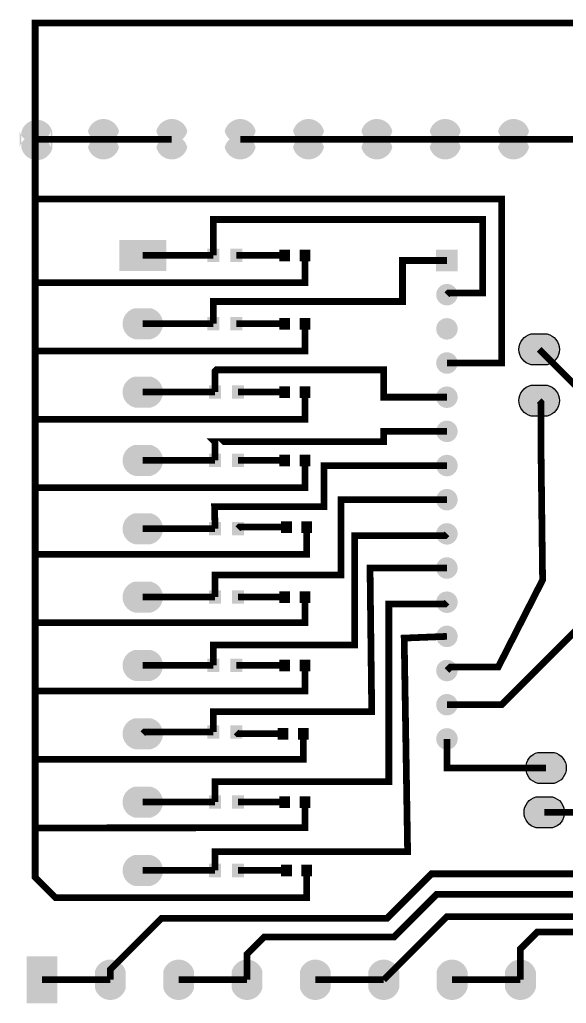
# Model space of a CAD drawing. Header units: inches. Extents: x 461.18 to 465.44, y 369.68 to 372.58.
# Drawn here: x 461.178 to 462.777, y 369.699 to 372.578 of the extents above; entities that cross this region are included whole.
import ezdxf

# ---------------------------------------------------------------- set-up
doc = ezdxf.new("R2010")
doc.units = ezdxf.units.IN
doc.header["$MEASUREMENT"] = 0
doc.layers.add('Multi-Layer', color=7, linetype='Continuous', true_color=0xc0c0c0)
doc.layers.add('TopLayer', color=1, linetype='Continuous', true_color=0xff0000)

# ---------------------------------------------------------------- blocks, each defined once
blk = doc.blocks.new('PCB_parno_2_2024-04-19 (1)')
at = {"layer": 'Multi-Layer'}
for points in [[(12.7125054458053, 30.20439201549403, -0.7853981633974483), (10.4125054458053, 30.20439201549403), (10.4125054458053, 31.40426501524007, -0.7853981633974483), (12.7125054458053, 31.40426501524007)], [(17.66003302006598, 30.26112522225037, -0.7853981633974483), (15.36003302006597, 30.26112522225037), (15.36003302006597, 31.46099822199642, -0.7853981633974483), (17.66003302006598, 31.46099822199642)], [(22.74004318008647, 30.26112522225037, -0.7853981633974483), (20.44004318008647, 30.26112522225037), (20.44004318008647, 31.46099822199642, -0.7853981633974483), (22.74004318008647, 31.46099822199642)], [(27.82005334010673, 30.26112522225037, -0.7853981633974483), (25.52005334010673, 30.26112522225037), (25.52005334010673, 31.46099822199642, -0.7853981633974483), (27.82005334010673, 31.46099822199642)], [(32.900063500127, 30.26112522225037, -0.7853981633974483), (30.600063500127, 30.26112522225037), (30.600063500127, 31.46099822199642, -0.7853981633974483), (32.900063500127, 31.46099822199642)], [(37.98007366014726, 30.26112522225037, -0.7853981633974483), (35.68007366014726, 30.26112522225037), (35.68007366014726, 31.46099822199642, -0.7853981633974483), (37.98007366014726, 31.46099822199642)], [(43.06008382016775, 30.26112522225037, -0.7853981633974483), (40.76008382016775, 30.26112522225037), (40.76008382016775, 31.46099822199642, -0.7853981633974483), (43.06008382016775, 31.46099822199642)], [(48.14009398018803, 30.26112522225037, -0.7853981633974483), (45.84009398018802, 30.26112522225037), (45.84009398018802, 31.46099822199642, -0.7853981633974483), (48.14009398018803, 31.46099822199642)], [(12.58002286004571, 31.46099822199642, -0.7853981633974483), (10.28002286004571, 31.46099822199642), (10.28002286004571, 30.26112522225048, -0.7853981633974483), (12.58002286004571, 30.26112522225048)], [(17.66003302006598, 31.46099822199642, -0.7853981633974483), (15.36003302006598, 31.46099822199642), (15.36003302006598, 30.26112522225048, -0.7853981633974483), (17.66003302006598, 30.26112522225048)], [(22.74004318008647, 31.46099822199642, -0.7853981633974483), (20.44004318008647, 31.46099822199642), (20.44004318008647, 30.26112522225048, -0.7853981633974483), (22.74004318008647, 30.26112522225048)], [(27.82005334010673, 31.46099822199642, -0.7853981633974483), (25.52005334010673, 31.46099822199642), (25.52005334010673, 30.26112522225048, -0.7853981633974483), (27.82005334010673, 30.26112522225048)], [(32.900063500127, 31.46099822199642, -0.7853981633974483), (30.600063500127, 31.46099822199642), (30.600063500127, 30.26112522225048, -0.7853981633974483), (32.900063500127, 30.26112522225048)], [(37.98007366014726, 31.46099822199642, -0.7853981633974483), (35.68007366014727, 31.46099822199642), (35.68007366014727, 30.26112522225048, -0.7853981633974483), (37.98007366014726, 30.26112522225048)], [(43.06008382016776, 31.46099822199642, -0.7853981633974483), (40.76008382016776, 31.46099822199642), (40.76008382016776, 30.26112522225048, -0.7853981633974483), (43.06008382016776, 30.26112522225048)], [(48.14009398018803, 31.46099822199642, -0.7853981633974483), (45.84009398018803, 31.46099822199642), (45.84009398018803, 30.26112522225048, -0.7853981633974483), (48.14009398018803, 30.26112522225048)], [(17.68110236220468, 21.07505715011428), (17.68110236220468, 23.3750317500635), (21.18097536195091, 23.3750317500635), (21.18097536195091, 21.07505715011428)], [(41.23708407416825, 21.0440436880873), (41.23708407416825, 22.64404368808744), (42.83708407416816, 22.64404368808744), (42.83708407416816, 21.0440436880873)], [(41.23708407416821, 19.30403860807724, 1), (42.8370840741682, 19.30403860807724, 1)], [(18.83110236220477, 15.99503429006857, -0.7853981633974483), (18.83110236220477, 18.29503429006857), (20.03097536195082, 18.29503429006857, -0.7853981633974483), (20.03097536195082, 15.99503429006857)], [(41.23708407416821, 16.76403352806699, 1), (42.8370840741682, 16.76403352806699, 1)], [(49.49503429006882, 16.39003048006091, -0.7853981633974483), (49.49503429006882, 14.09003048006091), (48.29516129032253, 14.09003048006091, -0.7853981633974483), (48.29516129032253, 16.39003048006091)], [(41.23708407416821, 14.22402844805685, 1), (42.8370840741682, 14.22402844805685, 1)], [(18.83110236220477, 10.91502413004818, -0.7853981633974483), (18.83110236220477, 13.21502413004819), (20.03097536195082, 13.21502413004819, -0.7853981633974483), (20.03097536195082, 10.91502413004818)], [(41.23708407416821, 11.68402336804673, 1), (42.8370840741682, 11.68402336804673, 1)], [(49.49503429006883, 12.58002286004571, -0.7853981633974483), (49.49503429006883, 10.28002286004571), (48.29516129032254, 10.28002286004571, -0.7853981633974483), (48.29516129032254, 12.58002286004571)], [(41.23708407416821, 9.144018288036593, 1), (42.8370840741682, 9.144018288036593, 1)], [(18.83110236220477, 5.835013970027921, -0.7853981633974483), (18.83110236220477, 8.135013970027922), (20.03097536195082, 8.135013970027922, -0.7853981633974483), (20.03097536195082, 5.835013970027921)], [(41.23708407416821, 6.604013208026345, 1), (42.8370840741682, 6.604013208026345, 1)], [(41.23708407416821, 4.064008128016212, 1), (42.8370840741682, 4.064008128016212, 1)], [(18.83110236220477, 0.7550038100075425, -0.7853981633974483), (18.83110236220477, 3.055003810007543), (20.03097536195082, 3.055003810007543, -0.7853981633974483), (20.03097536195082, 0.7550038100075425)], [(41.23708407416821, 1.52400304800608, 1), (42.8370840741682, 1.52400304800608, 1)], [(41.23708407416821, -1.016002032004053, 1), (42.8370840741682, -1.016002032004053, 1)], [(18.83110236220477, -4.325006350012723, -0.7853981633974483), (18.83110236220477, -2.025006350012722), (20.03097536195082, -2.025006350012722, -0.7853981633974483), (20.03097536195082, -4.325006350012723)], [(41.23708407416821, -3.5560071120143, 1), (42.8370840741682, -3.5560071120143, 1)], [(41.23708407416821, -6.096012192024433, 1), (42.8370840741682, -6.096012192024433, 1)], [(18.83110236220477, -9.405016510033102, -0.7853981633974483), (18.83110236220477, -7.105016510033102), (20.03097536195082, -7.105016510033102, -0.7853981633974483), (20.03097536195082, -9.405016510033102)], [(41.23708407416821, -8.636017272034564, 1), (42.8370840741682, -8.636017272034564, 1)], [(41.23708407416821, -11.1760223520447, 1), (42.8370840741682, -11.1760223520447, 1)], [(18.83110236220477, -14.48502667005337, -0.7853981633974483), (18.83110236220477, -12.18502667005336), (20.03097536195082, -12.18502667005336, -0.7853981633974483), (20.03097536195082, -14.48502667005337)], [(41.23708407416821, -13.71602743205495, 1), (42.8370840741682, -13.71602743205495, 1)], [(50.00303530607084, -14.7250317500635, -0.7853981633974483), (50.00303530607084, -17.0250317500635), (48.80316230632455, -17.0250317500635, -0.7853981633974483), (48.80316230632455, -14.7250317500635)], [(18.83110236220477, -19.56503683007363, -0.7853981633974483), (18.83110236220477, -17.26503683007363), (20.03097536195082, -17.26503683007363, -0.7853981633974483), (20.03097536195082, -19.56503683007363)], [(49.87603505207017, -18.02703835407679, -0.7853981633974483), (49.87603505207017, -20.32703835407678), (48.67616205232388, -20.32703835407678, -0.7853981633974483), (48.67616205232388, -18.02703835407679)], [(18.83110236220477, -24.64504699009401, -0.7853981633974483), (18.83110236220477, -22.34504699009401), (20.03097536195082, -22.34504699009401, -0.7853981633974483), (20.03097536195082, -24.64504699009401)], [(13.08801117602252, -33.37299974599955), (10.78803657607318, -33.37299974599955), (10.78803657607318, -29.87312674625343), (13.08801117602252, -29.87312674625343)], [(18.168034036068, -32.22299974599957, -0.7853981633974483), (15.868034036068, -32.22299974599957), (15.868034036068, -31.02312674625352, -0.7853981633974483), (18.168034036068, -31.02312674625352)], [(23.24804419608849, -32.22299974599957, -0.7853981633974483), (20.9480441960885, -32.22299974599957), (20.9480441960885, -31.02312674625352, -0.7853981633974483), (23.24804419608849, -31.02312674625352)], [(28.32805435610876, -32.22299974599957, -0.7853981633974483), (26.02805435610876, -32.22299974599957), (26.02805435610876, -31.02312674625352, -0.7853981633974483), (28.32805435610876, -31.02312674625352)], [(33.40806451612902, -32.22299974599957, -0.7853981633974483), (31.10806451612902, -32.22299974599957), (31.10806451612902, -31.02312674625352, -0.7853981633974483), (33.40806451612902, -31.02312674625352)], [(38.48807467614929, -32.22299974599957, -0.7853981633974483), (36.18807467614928, -32.22299974599957), (36.18807467614928, -31.02312674625352, -0.7853981633974483), (38.48807467614929, -31.02312674625352)], [(43.56808483616977, -32.22299974599957, -0.7853981633974483), (41.26808483616977, -32.22299974599957), (41.26808483616977, -31.02312674625352, -0.7853981633974483), (43.56808483616977, -31.02312674625352)], [(48.64809499619004, -32.22299974599957, -0.7853981633974483), (46.34809499619004, -32.22299974599957), (46.34809499619004, -31.02312674625352, -0.7853981633974483), (48.64809499619004, -31.02312674625352)]]:
    blk.add_hatch(color=256, dxfattribs=at).paths.add_polyline_path(points)
at = {"layer": 'TopLayer'}
for points in [[(25.12692405384792, 22.72504445008883), (25.12692405384792, 21.72504445008894), (24.22700025400059, 21.72504445008894), (24.22700025400059, 22.72504445008883)], [(26.82692405384796, 22.72504445008883), (26.82692405384796, 21.72504445008894), (25.92700025400041, 21.72504445008894), (25.92700025400041, 22.72504445008883)], [(30.38404876809773, 21.79304038608075), (30.38404876809773, 22.65704851409703), (29.57757175514348, 22.65704851409703), (29.57757175514348, 21.79304038608075)], [(31.08407416814839, 21.79304038608075), (31.08407416814839, 22.65704851409703), (31.89055118110241, 22.65704851409703), (31.89055118110241, 21.79304038608075)], [(25.12692405384792, 17.64503429006857), (25.12692405384792, 16.64503429006857), (24.22700025400059, 16.64503429006857), (24.22700025400059, 17.64503429006857)], [(26.82692405384796, 17.64503429006857), (26.82692405384796, 16.64503429006857), (25.92700025400041, 16.64503429006857), (25.92700025400041, 17.64503429006857)], [(30.38404876809773, 16.71303022606037), (30.38404876809773, 17.57703835407665), (29.57757175514348, 17.57703835407665), (29.57757175514348, 16.71303022606037)], [(31.08407416814839, 16.71303022606037), (31.08407416814839, 17.57703835407665), (31.89055118110241, 17.57703835407665), (31.89055118110241, 16.71303022606037)], [(25.25392430784859, 12.56502413004819), (25.25392430784859, 11.5650241300483), (24.35400050800104, 11.5650241300483), (24.35400050800104, 12.56502413004819)], [(26.95392430784864, 12.56502413004819), (26.95392430784864, 11.5650241300483), (26.05400050800108, 11.5650241300483), (26.05400050800108, 12.56502413004819)], [(30.38404876809773, 11.63302006604011), (30.38404876809773, 12.49702819405639), (29.57757175514348, 12.49702819405639), (29.57757175514348, 11.63302006604011)], [(31.08407416814839, 11.63302006604011), (31.08407416814839, 12.49702819405639), (31.89055118110241, 12.49702819405639), (31.89055118110241, 11.63302006604011)], [(25.25392430784859, 7.485013970027921), (25.25392430784859, 6.485013970027921), (24.35400050800104, 6.485013970027921), (24.35400050800104, 7.485013970027921)], [(26.95392430784864, 7.485013970027921), (26.95392430784864, 6.485013970027921), (26.05400050800108, 6.485013970027921), (26.05400050800108, 7.485013970027921)], [(30.38404876809773, 6.553009906019724), (30.38404876809773, 7.417018034036118), (29.57757175514348, 7.417018034036118), (29.57757175514348, 6.553009906019724)], [(31.08407416814839, 6.553009906019724), (31.08407416814839, 7.417018034036118), (31.89055118110241, 7.417018034036118), (31.89055118110241, 6.553009906019724)], [(25.25392430784859, 2.405003810007543), (25.25392430784859, 1.405003810007657), (24.35400050800104, 1.405003810007657), (24.35400050800104, 2.405003810007543)], [(26.95392430784864, 2.405003810007543), (26.95392430784864, 1.405003810007657), (26.05400050800108, 1.405003810007657), (26.05400050800108, 2.405003810007543)], [(30.51104902209817, 1.599999999999909), (30.51104902209817, 2.464008128016303), (29.70457200914393, 2.464008128016303), (29.70457200914393, 1.599999999999909)], [(31.21107442214884, 1.599999999999909), (31.21107442214884, 2.464008128016303), (32.01755143510286, 2.464008128016303), (32.01755143510286, 1.599999999999909)], [(25.25392430784859, -2.675006350012723), (25.25392430784859, -3.675006350012723), (24.35400050800104, -3.675006350012723), (24.35400050800104, -2.675006350012723)], [(26.95392430784864, -2.675006350012723), (26.95392430784864, -3.675006350012723), (26.05400050800108, -3.675006350012723), (26.05400050800108, -2.675006350012723)], [(30.38404876809773, -3.60701041402092), (30.38404876809773, -2.743002286004526), (29.57757175514348, -2.743002286004526), (29.57757175514348, -3.60701041402092)], [(31.08407416814839, -3.60701041402092), (31.08407416814839, -2.743002286004526), (31.89055118110241, -2.743002286004526), (31.89055118110241, -3.60701041402092)], [(25.12692405384792, -7.755016510033102), (25.12692405384792, -8.755016510032988), (24.22700025400059, -8.755016510032988), (24.22700025400059, -7.755016510033102)], [(26.82692405384796, -7.755016510033102), (26.82692405384796, -8.755016510032988), (25.92700025400041, -8.755016510032988), (25.92700025400041, -7.755016510033102)], [(30.38404876809773, -8.687020574041185), (30.38404876809773, -7.823012446024903), (29.57757175514348, -7.823012446024903), (29.57757175514348, -8.687020574041185)], [(31.08407416814839, -8.687020574041185), (31.08407416814839, -7.823012446024903), (31.89055118110241, -7.823012446024903), (31.89055118110241, -8.687020574041185)], [(25.12692405384792, -12.70802641605291), (25.12692405384792, -13.7080264160528), (24.22700025400059, -13.7080264160528), (24.22700025400059, -12.70802641605291)], [(26.82692405384796, -12.70802641605291), (26.82692405384796, -13.7080264160528), (25.92700025400041, -13.7080264160528), (25.92700025400041, -12.70802641605291)], [(30.25704851409705, -13.76703073406157), (30.25704851409705, -12.90302260604517), (29.45057150114303, -12.90302260604517), (29.45057150114303, -13.76703073406157)], [(30.95707391414772, -13.76703073406157), (30.95707391414772, -12.90302260604517), (31.76355092710196, -12.90302260604517), (31.76355092710196, -13.76703073406157)], [(25.25392430784859, -17.91503683007375), (25.25392430784859, -18.91503683007363), (24.35400050800104, -18.91503683007363), (24.35400050800104, -17.91503683007375)], [(26.95392430784864, -17.91503683007375), (26.95392430784864, -18.91503683007363), (26.05400050800108, -18.91503683007363), (26.05400050800108, -17.91503683007375)], [(30.38404876809773, -18.84704089408183), (30.38404876809773, -17.98303276606555), (29.57757175514348, -17.98303276606555), (29.57757175514348, -18.84704089408183)], [(31.08407416814839, -18.84704089408183), (31.08407416814839, -17.98303276606555), (31.89055118110241, -17.98303276606555), (31.89055118110241, -18.84704089408183)], [(25.25392430784859, -22.99504699009401), (25.25392430784859, -23.99504699009401), (24.35400050800104, -23.99504699009401), (24.35400050800104, -22.99504699009401)], [(26.95392430784864, -22.99504699009401), (26.95392430784864, -23.99504699009401), (26.05400050800108, -23.99504699009401), (26.05400050800108, -22.99504699009401)], [(30.51104902209817, -23.92705105410221), (30.51104902209817, -23.06304292608581), (29.70457200914393, -23.06304292608581), (29.70457200914393, -23.92705105410221)], [(31.21107442214884, -23.92705105410221), (31.21107442214884, -23.06304292608581), (32.01755143510286, -23.06304292608581), (32.01755143510286, -23.92705105410221)]]:
    blk.add_hatch(color=256, dxfattribs=at).paths.add_polyline_path(points)
at = {"layer": 'Multi-Layer'}
for points in [[(48.29516129032254, 14.09003048006091, -0.7853981633974483), (48.29516129032254, 16.39003048006091), (49.49503429006882, 16.39003048006091, -0.7853981633974483), (49.49503429006882, 14.09003048006091)], [(48.29516129032254, 10.28002286004571, -0.7853981633974483), (48.29516129032254, 12.58002286004571), (49.49503429006882, 12.58002286004571, -0.7853981633974483), (49.49503429006882, 10.28002286004571)], [(48.80316230632457, -17.0250317500635, -0.7853981633974483), (48.80316230632457, -14.7250317500635), (50.00303530607084, -14.7250317500635, -0.7853981633974483), (50.00303530607084, -17.0250317500635)], [(48.67616205232412, -20.32703835407679, -0.7853981633974483), (48.67616205232412, -18.02703835407679), (49.87603505207017, -18.02703835407679, -0.7853981633974483), (49.87603505207017, -20.32703835407679)]]:
    blk.add_lwpolyline(points, format="xyb", close=True, dxfattribs=at)
at = {"layer": 'TopLayer', "const_width": 0.5}
for points in [[(11.43002286004571, 30.8610617221234), (11.43002286004571, 39.49707899415796), (118.2372364744731, 39.49707899415796), (118.1102362204724, 27.66065532131063), (118.1102362204724, -25.40005080010167), (111.5062230124461, -32.00406400812801)], [(11.43002286004571, 30.8610617221234), (11.43002286004571, 30.8610617221234), (16.51003302006598, 30.8610617221234)], [(31.61442722885454, -23.49504699009401), (31.61442722885454, -25.52705105410212), (12.95402590805179, -25.52705105410212), (11.43002286004571, -24.00304800609604), (11.43002286004571, 30.8610617221234)], [(21.59004318008647, 30.8610617221234), (21.59004318008647, 30.8610617221234), (16.51003302006598, 30.8610617221234)], [(26.67005334010673, 30.8610617221234), (26.67005334010673, 30.8610617221234), (31.750063500127, 30.8610617221234)], [(31.750063500127, 30.8610617221234), (31.750063500127, 30.8610617221234), (36.83007366014726, 30.8610617221234)], [(36.83007366014726, 30.8610617221234), (36.83007366014726, 30.8610617221234), (41.91008382016776, 30.8610617221234)], [(41.91008382016776, 30.8610617221234), (41.91008382016776, 30.8610617221234), (46.99009398018803, 30.8610617221234)], [(46.99009398018803, 30.8610617221234), (46.99009398018803, 30.8610617221234), (52.07010414020829, 30.8610617221234)], [(42.03708407416821, 14.22402844805685), (46.10109220218442, 14.22402844805685), (46.10109220218442, 26.41605283210561), (11.43002286004571, 26.41605283210561)], [(24.67614935229858, 22.22504445008883), (24.67614935229858, 24.89204978409953), (44.70408940817879, 24.89204978409953), (44.70408940817879, 19.43103886207768), (42.16408432816866, 19.43103886207768), (42.03708407416821, 19.30403860807724)], [(31.48742697485409, 22.22504445008883), (31.48742697485409, 20.19304038608073), (11.43002286004571, 20.19304038608073)], [(19.43103886207768, 22.22504445008883), (19.43103886207768, 22.22504445008883), (24.6769875539751, 22.22504445008883)], [(42.03708407416821, 21.84404368808737), (38.73507747015492, 21.84404368808737), (38.73507747015492, 18.79603759207521), (24.67614935229858, 18.79603759207521), (24.67614935229858, 17.14503429006857)], [(26.37693675387345, 22.22504445008883), (26.37693675387345, 22.22504445008883), (29.9806959613918, 22.22504445008883)], [(31.48742697485409, 17.14503429006857), (31.48742697485409, 15.11303022606046), (11.43002286004571, 15.11303022606046)], [(24.6769875539751, 17.14503429006857), (24.6769875539751, 17.14503429006857), (19.43103886207768, 17.14503429006857)], [(26.37693675387345, 17.14503429006857), (26.37693675387345, 17.14503429006857), (29.9806959613918, 17.14503429006857)], [(42.03708407416821, -11.1760223520447), (46.10109220218442, -11.1760223520447), (51.81610363220739, -5.461010922021842), (51.81610363220739, 12.3190246380492), (48.89509779019568, 15.24003048006091)], [(42.03708407416821, 11.68402336804673), (37.33807467614929, 11.68402336804673), (37.33807467614929, 13.71602743205483), (24.89204978409953, 13.71602743205483), (24.80398780797555, 13.62796545593085), (24.80398780797555, 12.06502413004819)], [(31.48742697485409, 12.06502413004819), (31.48742697485409, 10.03302006604008), (11.43002286004571, 10.03302006604008)], [(24.80398780797555, 12.06502413004819), (24.80398780797555, 12.06502413004819), (19.43103886207768, 12.06502413004819)], [(26.5039370078739, 12.06502413004819), (26.5039370078739, 12.06502413004819), (29.9806959613918, 12.06502413004819)], [(42.03708407416821, -8.636017272034564), (42.29108458216911, -8.382016764033551), (45.84709169418352, -8.382016764033551), (49.14909829819658, -1.905003810007657), (49.02209804419613, 8.636017272034564), (49.02209804419613, 11.30302260604515), (48.89509779019568, 11.43002286004571)], [(42.03708407416821, 9.144018288036593), (37.33807467614929, 9.144018288036593), (37.33807467614929, 8.382016764033551), (24.76504953009908, 8.382016764033551), (24.80398780797555, 8.343078486156971), (24.80398780797555, 6.985013970027921)], [(31.48742697485409, 6.985013970027921), (31.48742697485409, 4.953009906019815), (11.43002286004571, 4.953009906019815)], [(24.80398780797555, 6.985013970027921), (24.80398780797555, 6.985013970027921), (19.43103886207768, 6.985013970027921)], [(42.03708407416821, 6.604013208026345), (32.8930657861315, 6.604013208026345), (32.8930657861315, 3.556007112014186), (24.76504953009908, 3.556007112014186), (24.80314960629903, 1.905003810007542)], [(26.5039370078739, 6.985013970027921), (26.5039370078739, 6.985013970027921), (29.9806959613918, 6.985013970027921)], [(24.80314960629903, -3.175006350012723), (24.80314960629903, -1.52400304800608), (34.16306832613668, -1.52400304800608), (34.16306832613668, 4.064008128016212), (42.03708407416821, 4.064008128016212)], [(31.61442722885454, 2.032004064008106), (31.61442722885454, 0), (11.43002286004571, 0)], [(26.5039370078739, 1.905003810007542), (26.63093726187435, 2.032004064008106), (30.10769621539225, 2.032004064008106)], [(24.80398780797555, 1.905003810007542), (24.80398780797555, 1.905003810007542), (19.43103886207768, 1.905003810007542)], [(24.67614935229858, -8.255016510033101), (24.67614935229858, -6.731013462026907), (35.17907035814073, -6.731013462026907), (35.17907035814073, 1.397002794005516), (41.91008382016776, 1.397002794005516), (42.03708407416821, 1.52400304800608)], [(47.49809499619004, -31.62306324612655), (47.49809499619004, -29.33705867411743), (48.768097536195, -28.06705613411225), (64.00812801625602, -28.06705613411225), (64.00812801625602, -5.20701041402083), (57.27711455422923, 1.52400304800608)], [(24.6769875539751, -13.2080264160528), (24.6769875539751, -11.68402336804673), (36.44907289814592, -11.68402336804673), (36.32207264414524, -1.016002032004053), (42.03708407416821, -1.016002032004053)], [(37.33807467614929, -31.62306324612655), (42.03708407416821, -26.92405384810775), (62.61112522225039, -26.92405384810775), (62.61112522225039, -6.350012700025445), (57.27711455422923, -1.016002032004053)], [(31.48742697485409, -3.175006350012723), (31.48742697485409, -5.080010160020379), (11.43002286004571, -5.080010160020379)], [(19.43103886207768, -3.175006350012723), (19.43103886207768, -3.175006350012723), (24.80398780797555, -3.175006350012723)], [(24.80314960629903, -18.41503683007363), (24.80314960629903, -16.89103378206755), (37.71907543815087, -16.89103378206755), (37.71907543815087, -3.683007366014749), (41.91008382016776, -3.683007366014749), (42.03708407416821, -3.5560071120143)], [(26.5039370078739, -3.175006350012723), (26.5039370078739, -3.175006350012723), (29.9806959613918, -3.175006350012723)], [(27.17805435610876, -31.62306324612655), (27.17805435610876, -29.71805943611889), (28.44805689611371, -28.44805689611383), (38.10007620015246, -28.44805689611383), (41.27508255016505, -25.27305054610111), (61.34112268224543, -25.27305054610111), (61.34112268224543, -7.620015240030511), (57.27711455422923, -3.5560071120143)], [(57.27711455422923, -6.096012192024433), (58.29311658623328, -6.096012192024433), (60.07112014224025, -7.874015748031526), (60.07112014224025, -23.74904749809502), (40.8940817881637, -23.74904749809502), (37.59207518415042, -27.0510541021082), (20.82804165608332, -27.0510541021082), (17.018034036068, -30.86106172212351), (17.018034036068, -31.62306324612655)], [(24.80398780797555, -23.49504699009401), (24.80398780797555, -22.09804419608838), (39.1160782321565, -22.09804419608838), (38.86207772415537, -6.223012446024883), (42.03708407416821, -6.096012192024433)], [(31.48742697485409, -8.255016510033101), (31.48742697485409, -10.16002032004064), (11.43002286004571, -10.16002032004064)], [(19.43103886207768, -8.255016510033101), (19.43103886207768, -8.255016510033101), (24.6769875539751, -8.255016510033101)], [(26.37693675387345, -8.255016510033101), (26.37693675387345, -8.255016510033101), (29.9806959613918, -8.255016510033101)], [(31.36042672085364, -13.33502667005337), (31.36042672085364, -15.24003048006103), (11.43002286004571, -15.24003048006103)], [(19.43103886207768, -13.33502667005337), (19.55803911607836, -13.2080264160528), (24.6769875539751, -13.2080264160528)], [(26.37693675387345, -13.2080264160528), (26.5039370078739, -13.33502667005337), (29.85369570739136, -13.33502667005337)], [(42.03708407416821, -13.71602743205495), (42.03708407416821, -15.8750317500635), (49.4030988061977, -15.8750317500635)], [(57.27711455422923, -13.71602743205495), (57.27711455422923, -19.17703835407679), (49.27609855219703, -19.17703835407679)], [(31.48742697485409, -18.41503683007363), (31.4960629921261, -20.32004064008129), (11.43002286004571, -20.33340106680214)], [(19.43103886207768, -18.41503683007363), (19.43103886207768, -18.41503683007363), (24.80398780797555, -18.41503683007363)], [(26.5039370078739, -18.41503683007363), (26.5039370078739, -18.41503683007363), (29.9806959613918, -18.41503683007363)], [(19.43103886207768, -23.49504699009401), (19.43103886207768, -23.49504699009401), (24.80398780797555, -23.49504699009401)], [(26.5039370078739, -23.49504699009401), (26.5039370078739, -23.49504699009401), (30.10769621539225, -23.49504699009401)], [(11.93802387604774, -31.62306324612655), (11.93802387604774, -31.62306324612655), (17.018034036068, -31.62306324612655)], [(22.09804419608849, -31.62306324612655), (22.09804419608849, -31.62306324612655), (27.17805435610876, -31.62306324612655)], [(32.25806451612902, -31.62306324612655), (32.25806451612902, -31.62306324612655), (37.33807467614929, -31.62306324612655)], [(42.41808483616978, -31.62306324612655), (42.41808483616978, -31.62306324612655), (47.49809499619004, -31.62306324612655)]]:
    blk.add_lwpolyline(points, dxfattribs=at)

msp = doc.modelspace()

# ---------------------------------------------------------------- block references
at = {"xscale": 0.03937007874015748, "yscale": 0.03937007874015748, "zscale": 0.03937007874015748}
msp.add_blockref('PCB_parno_2_2024-04-19 (1)', (460.7730207604968, 371.0129273486141), dxfattribs=at)

doc.saveas('drawing.dxf')
